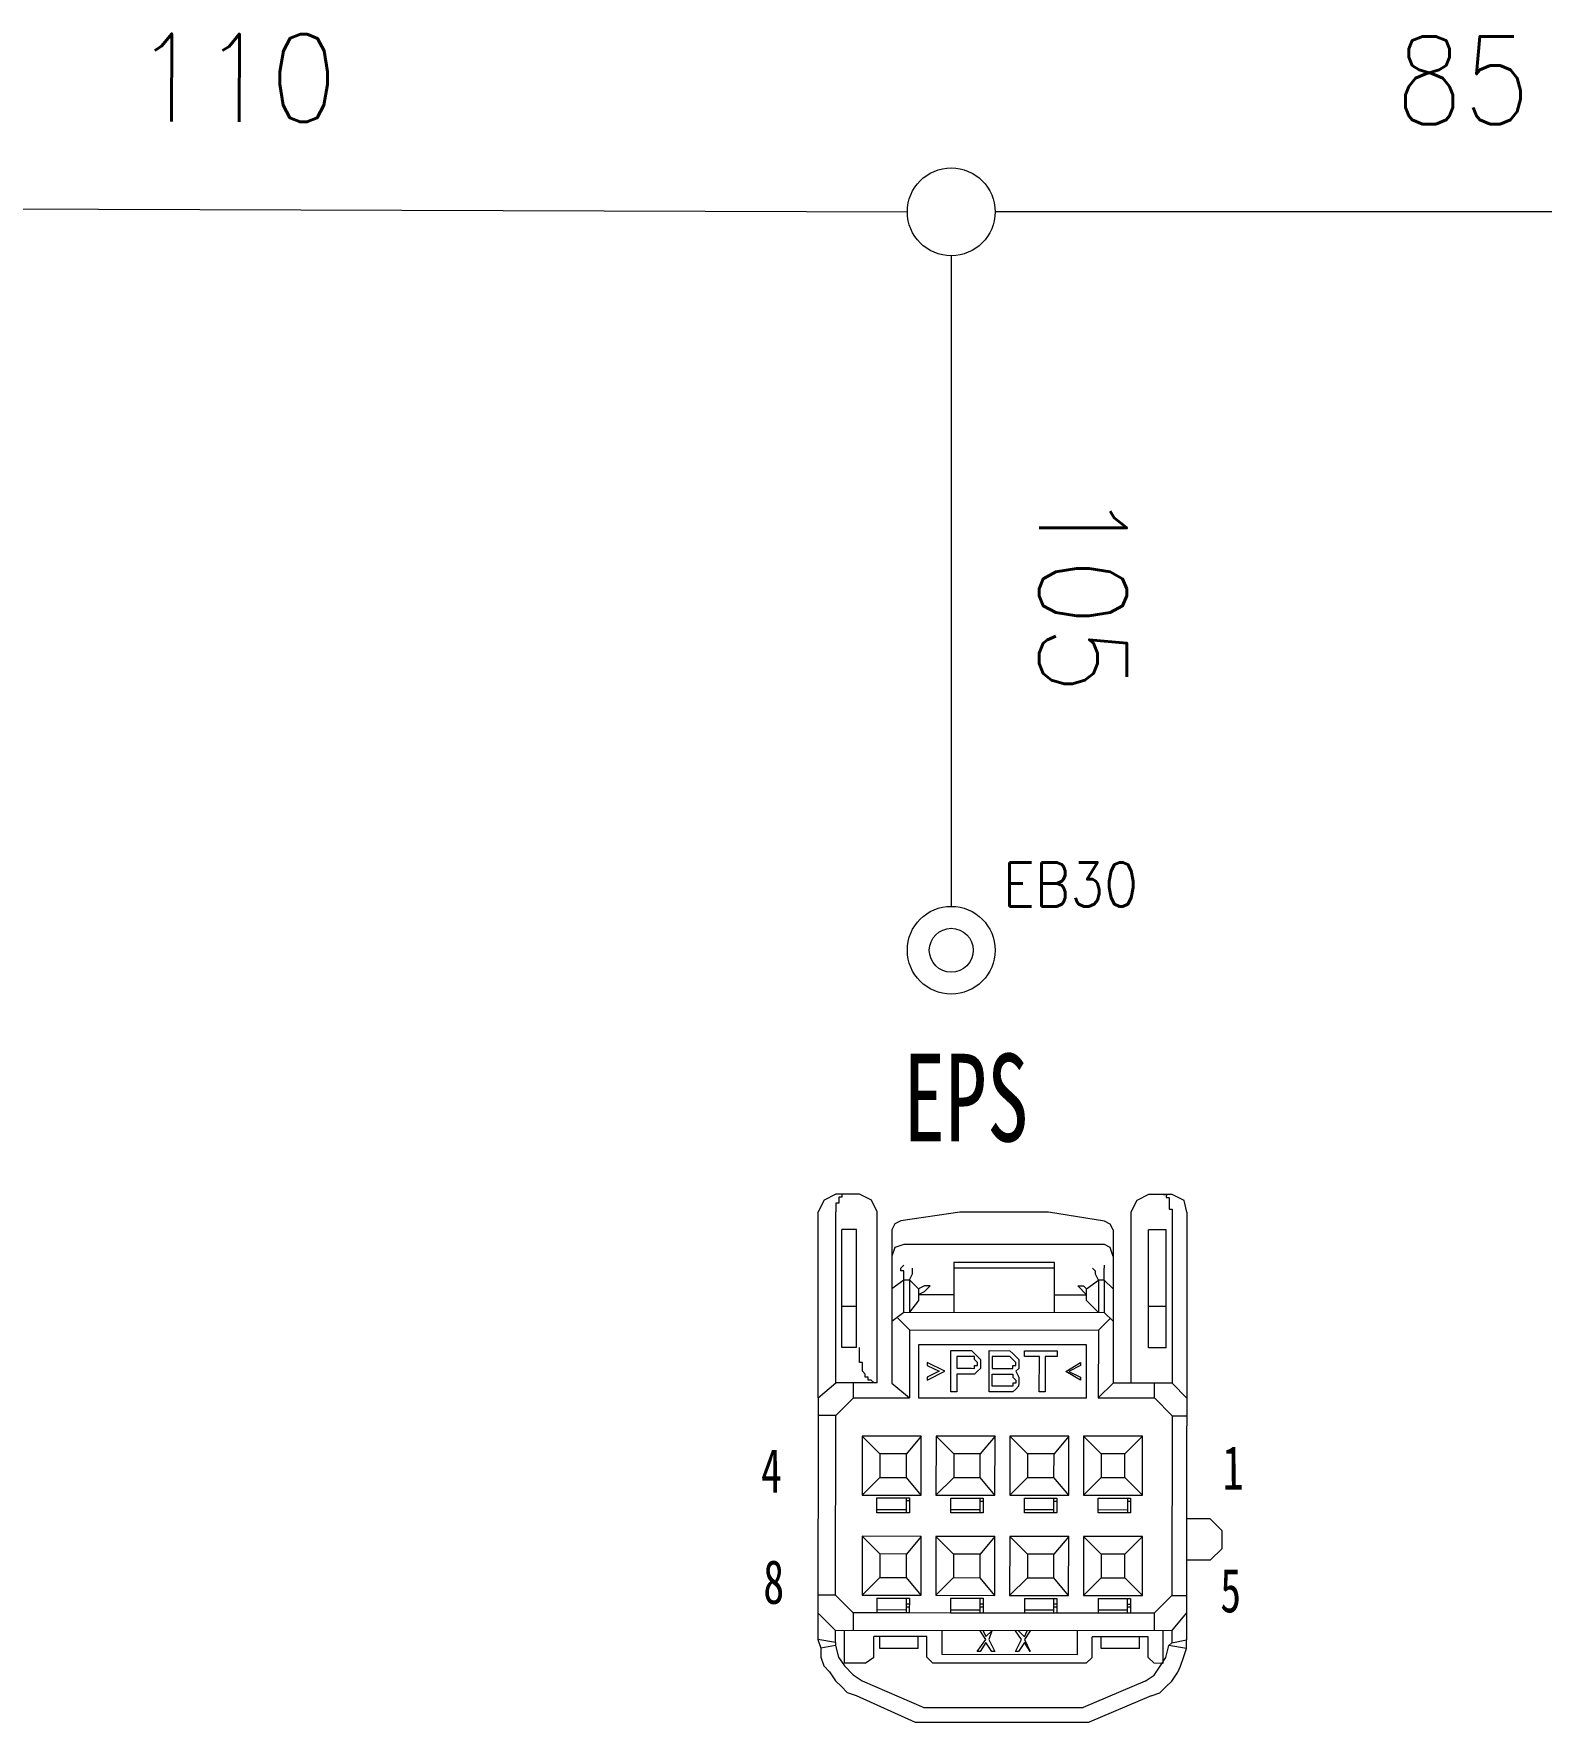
# Model space of a CAD drawing. Header units: inches. Extents: x 47316 to 59086, y 3141 to 11743.
# Drawn here: x 55340.3 to 55426.1, y 9590.8 to 9687 of the extents above; entities that cross this region are included whole.
import ezdxf

# ---------------------------------------------------------------- set-up
doc = ezdxf.new("R2010")
doc.units = ezdxf.units.IN
doc.header["$MEASUREMENT"] = 0
doc.styles.add('MtX_FangSong_GB2312', font='')
doc.styles.get("Standard").update_dxf_attribs({"font": ''})
doc.styles.get('MtX_FangSong_GB2312').set_extended_font_data('FangSong_GB2312')
doc.styles.get('Standard').set_extended_font_data('SimSun')
doc.linetypes.add('_VH_FELT_TAPE', pattern='A,0.4,-0.7,["FELT",Standard,S=0.3,R=0,X=-0.5,Y=-0.15],-0.7', length=1.8)
doc.linetypes.add('_VH_FULL_TAPE', pattern='A,0.0001,[30,VeSys.shx,S=0.1,R=0,X=0,Y=0],-0.8,[30,VeSys.shx,S=0.1,R=180,X=0,Y=0],-0.0001', length=0.8002)

msp = doc.modelspace()

# ---------------------------------------------------------------- linework, layer by layer
at = {"color": 0, "linetype": '_VH_FELT_TAPE', "lineweight": 15, "ltscale": 5}
for p, q in [((55312.217, 9677.1), (55390.032, 9676.843)), ((55447.903, 9676.835), (55395.032, 9676.835)), ((55392.532, 9674.335), (55392.532, 9637.259))]:
    msp.add_line(p, q, dxfattribs=at)
at = {"color": 0, "lineweight": 15, "ltscale": 5}
for p, q in [((55385.968, 9620.852), (55385.295, 9620.516)), ((55387.312, 9620.85), (55385.968, 9620.852)), ((55386.303, 9620.683), (55386.135, 9620.684)), ((55386.135, 9620.684), (55386.135, 9620.684)), ((55386.135, 9620.684), (55386.135, 9620.684)), ((55386.135, 9620.684), (55386.135, 9620.684)), ((55386.135, 9620.684), (55386.135, 9620.516)), ((55386.304, 9620.851), (55386.303, 9620.683)), ((55386.304, 9620.851), (55386.304, 9620.851)), ((55386.304, 9620.851), (55386.304, 9620.851)), ((55386.304, 9620.851), (55386.304, 9620.851)), ((55386.304, 9620.851), (55386.304, 9620.851)), ((55386.304, 9620.851), (55386.304, 9620.851)), ((55386.304, 9620.851), (55386.304, 9620.851)), ((55387.983, 9620.514), (55387.312, 9620.85)), ((55403.776, 9620.835), (55403.103, 9620.5)), ((55405.12, 9620.834), (55403.776, 9620.835)), ((55404.616, 9620.834), (55404.616, 9620.834)), ((55404.616, 9620.834), (55404.616, 9620.834)), ((55404.616, 9620.834), (55404.616, 9620.834)), ((55404.616, 9620.834), (55404.784, 9620.834)), ((55404.784, 9620.834), (55404.783, 9620.666)), ((55404.783, 9620.666), (55404.783, 9620.666)), ((55404.783, 9620.666), (55404.783, 9620.666)), ((55404.783, 9620.666), (55404.783, 9620.666)), ((55404.783, 9620.666), (55404.951, 9620.666)), ((55404.784, 9620.834), (55404.784, 9620.834)), ((55404.784, 9620.834), (55404.784, 9620.834)), ((55404.951, 9620.666), (55404.951, 9620.498)), ((55405.791, 9620.497), (55405.12, 9620.834)), ((55384.949, 9609.261), (55384.959, 9619.845)), ((55385.295, 9620.516), (55384.959, 9619.845)), ((55385.958, 9610.1), (55385.967, 9619.844)), ((55386.135, 9620.348), (55385.967, 9620.348)), ((55385.967, 9620.348), (55385.967, 9620.348)), ((55385.967, 9620.348), (55385.967, 9620.348)), ((55385.967, 9620.348), (55385.967, 9620.18)), ((55385.967, 9620.18), (55385.967, 9620.18)), ((55385.967, 9620.18), (55385.967, 9620.18)), ((55385.967, 9620.18), (55385.967, 9620.18)), ((55385.967, 9620.18), (55385.967, 9620.18)), ((55385.967, 9620.18), (55385.967, 9620.012)), ((55385.967, 9620.012), (55385.967, 9620.012)), ((55385.967, 9620.012), (55385.967, 9620.012)), ((55385.967, 9620.012), (55385.967, 9620.012)), ((55385.967, 9620.012), (55385.967, 9620.012)), ((55385.967, 9620.012), (55385.967, 9619.844)), ((55385.967, 9619.844), (55385.967, 9619.844)), ((55386.135, 9620.516), (55386.135, 9620.516)), ((55386.135, 9620.516), (55386.135, 9620.516)), ((55386.135, 9620.516), (55386.135, 9620.516)), ((55386.135, 9620.516), (55386.135, 9620.516)), ((55386.135, 9620.516), (55386.135, 9620.348)), ((55386.135, 9620.348), (55386.135, 9620.348)), ((55388.319, 9619.842), (55387.983, 9620.514)), ((55388.31, 9610.098), (55388.319, 9619.842)), ((55393.023, 9619.837), (55389.662, 9619.336)), ((55397.895, 9619.833), (55393.023, 9619.837)), ((55393.023, 9619.837), (55393.023, 9619.837)), ((55398.063, 9619.832), (55397.895, 9619.833)), ((55401.254, 9619.326), (55398.063, 9619.832)), ((55402.767, 9619.828), (55402.758, 9610.084)), ((55403.103, 9620.5), (55402.767, 9619.828)), ((55404.951, 9620.498), (55404.951, 9620.498)), ((55404.951, 9620.498), (55404.951, 9620.498)), ((55404.951, 9620.498), (55404.951, 9620.498)), ((55404.951, 9620.498), (55404.951, 9620.498)), ((55404.951, 9620.498), (55404.951, 9620.33)), ((55404.951, 9620.33), (55404.951, 9620.33)), ((55404.951, 9620.33), (55404.951, 9620.33)), ((55404.951, 9620.33), (55404.951, 9620.33)), ((55404.951, 9620.33), (55404.951, 9620.33)), ((55404.951, 9620.33), (55404.951, 9620.162)), ((55404.951, 9620.162), (55404.951, 9620.162)), ((55404.951, 9620.162), (55404.951, 9620.162)), ((55404.951, 9620.162), (55404.951, 9620.162)), ((55404.951, 9620.162), (55404.951, 9620.162)), ((55404.951, 9620.162), (55404.951, 9619.994)), ((55404.951, 9619.994), (55404.951, 9619.994)), ((55404.951, 9619.994), (55404.951, 9619.994)), ((55404.951, 9619.994), (55404.951, 9619.994)), ((55404.951, 9619.994), (55405.119, 9619.994)), ((55405.119, 9619.826), (55405.11, 9610.082)), ((55405.119, 9619.994), (55405.119, 9619.826)), ((55405.119, 9619.826), (55405.119, 9619.826)), ((55405.959, 9619.825), (55405.791, 9620.497)), ((55405.959, 9619.825), (55405.936, 9595.465)), ((55386.295, 9612.115), (55386.302, 9618.835)), ((55387.142, 9618.835), (55386.302, 9618.835)), ((55387.135, 9612.115), (55387.142, 9618.835)), ((55389.158, 9618.833), (55389.15, 9610.097)), ((55389.326, 9619.169), (55389.158, 9618.833)), ((55389.662, 9619.336), (55389.326, 9619.169)), ((55401.59, 9619.157), (55401.254, 9619.326)), ((55401.758, 9618.821), (55401.59, 9619.157)), ((55401.758, 9618.821), (55401.75, 9610.085)), ((55403.767, 9612.099), (55403.774, 9618.819)), ((55404.782, 9618.818), (55403.774, 9618.819)), ((55404.775, 9612.098), (55404.782, 9618.818)), ((55389.325, 9617.825), (55389.156, 9617.321)), ((55389.829, 9617.992), (55389.325, 9617.825)), ((55401.253, 9617.982), (55389.829, 9617.992)), ((55401.589, 9617.813), (55401.253, 9617.982)), ((55401.756, 9617.309), (55401.589, 9617.813)), ((55389.66, 9616.648), (55389.828, 9616.816)), ((55392.684, 9616.981), (55392.681, 9614.125)), ((55392.684, 9616.981), (55398.396, 9616.976)), ((55398.396, 9616.976), (55398.393, 9614.12)), ((55401.252, 9616.806), (55401.252, 9616.638)), ((55389.155, 9615.473), (55389.827, 9615.976)), ((55389.66, 9616.48), (55389.66, 9616.648)), ((55389.66, 9616.648), (55389.66, 9616.648)), ((55389.66, 9616.648), (55389.66, 9616.648)), ((55389.66, 9616.648), (55389.66, 9616.648)), ((55389.828, 9616.48), (55389.66, 9616.48)), ((55389.66, 9616.48), (55389.66, 9616.48)), ((55389.66, 9616.48), (55389.66, 9616.48)), ((55389.66, 9616.48), (55389.66, 9616.48)), ((55389.66, 9616.48), (55389.66, 9616.48)), ((55389.66, 9616.48), (55389.66, 9616.48)), ((55389.66, 9616.48), (55389.66, 9616.48)), ((55389.66, 9616.48), (55389.66, 9616.48)), ((55389.825, 9614.128), (55389.827, 9615.976)), ((55389.827, 9616.312), (55389.828, 9616.48)), ((55389.827, 9616.144), (55389.827, 9616.312)), ((55389.827, 9616.312), (55389.827, 9616.312)), ((55389.827, 9616.312), (55389.827, 9616.312)), ((55389.827, 9616.312), (55389.827, 9616.312)), ((55389.827, 9616.312), (55389.827, 9616.312)), ((55389.827, 9616.312), (55389.827, 9616.312)), ((55389.827, 9616.312), (55389.827, 9616.312)), ((55389.827, 9616.312), (55389.827, 9616.312)), ((55389.827, 9616.312), (55389.827, 9616.312)), ((55389.827, 9616.312), (55389.827, 9616.312)), ((55389.827, 9615.976), (55389.827, 9616.144)), ((55389.827, 9616.144), (55389.827, 9616.144)), ((55389.827, 9616.144), (55389.827, 9616.144)), ((55389.827, 9616.144), (55389.827, 9616.144)), ((55389.827, 9616.144), (55389.827, 9616.144)), ((55389.827, 9616.144), (55389.827, 9616.144)), ((55389.827, 9616.144), (55389.827, 9616.144)), ((55389.827, 9616.144), (55389.827, 9616.144)), ((55389.827, 9616.144), (55389.827, 9616.144)), ((55389.827, 9616.144), (55389.827, 9616.144)), ((55389.827, 9616.144), (55389.827, 9616.144)), ((55389.827, 9616.144), (55389.827, 9616.144)), ((55389.827, 9616.144), (55389.827, 9616.144)), ((55389.827, 9616.144), (55389.827, 9616.144)), ((55389.827, 9615.976), (55390.163, 9615.976)), ((55389.828, 9616.48), (55389.828, 9616.48)), ((55390.163, 9615.976), (55390.161, 9614.128)), ((55390.163, 9615.976), (55390.331, 9616.312)), ((55390.667, 9615.471), (55390.163, 9615.976)), ((55390.331, 9616.312), (55390.332, 9616.48)), ((55390.332, 9616.48), (55390.332, 9616.648)), ((55398.396, 9616.64), (55392.684, 9616.645)), ((55400.243, 9615.462), (55400.915, 9615.966)), ((55400.748, 9616.47), (55400.58, 9616.638)), ((55400.747, 9616.302), (55400.748, 9616.47)), ((55400.915, 9615.966), (55400.747, 9616.302)), ((55400.915, 9615.966), (55400.913, 9614.118)), ((55401.251, 9615.966), (55400.915, 9615.966)), ((55401.251, 9615.966), (55401.249, 9614.118)), ((55401.251, 9616.302), (55401.252, 9616.47)), ((55401.251, 9616.134), (55401.251, 9616.302)), ((55401.251, 9616.302), (55401.251, 9616.302)), ((55401.251, 9616.302), (55401.251, 9616.302)), ((55401.251, 9616.302), (55401.251, 9616.302)), ((55401.251, 9616.302), (55401.251, 9616.302)), ((55401.251, 9616.302), (55401.251, 9616.302)), ((55401.251, 9616.302), (55401.251, 9616.302)), ((55401.251, 9616.302), (55401.251, 9616.302)), ((55401.251, 9616.302), (55401.251, 9616.302)), ((55401.251, 9616.302), (55401.251, 9616.302)), ((55401.251, 9615.966), (55401.251, 9616.134)), ((55401.251, 9616.134), (55401.251, 9616.134)), ((55401.251, 9616.134), (55401.251, 9616.134)), ((55401.251, 9616.134), (55401.251, 9616.134)), ((55401.251, 9616.134), (55401.251, 9616.134)), ((55401.251, 9616.134), (55401.251, 9616.134)), ((55401.251, 9616.134), (55401.251, 9616.134)), ((55401.251, 9616.134), (55401.251, 9616.134)), ((55401.251, 9616.134), (55401.251, 9616.134)), ((55401.251, 9616.134), (55401.251, 9616.134)), ((55401.251, 9616.134), (55401.251, 9616.134)), ((55401.251, 9616.134), (55401.251, 9616.134)), ((55401.251, 9616.134), (55401.251, 9616.134)), ((55401.251, 9616.134), (55401.251, 9616.134)), ((55401.755, 9615.461), (55401.251, 9615.966)), ((55401.252, 9616.47), (55401.252, 9616.638)), ((55401.252, 9616.638), (55401.252, 9616.638)), ((55401.252, 9616.638), (55401.252, 9616.638)), ((55401.252, 9616.638), (55401.252, 9616.638)), ((55401.252, 9616.47), (55401.252, 9616.47)), ((55401.252, 9616.47), (55401.252, 9616.47)), ((55401.252, 9616.47), (55401.252, 9616.47)), ((55401.252, 9616.47), (55401.252, 9616.47)), ((55401.252, 9616.47), (55401.252, 9616.47)), ((55401.252, 9616.47), (55401.252, 9616.47)), ((55401.252, 9616.47), (55401.252, 9616.47)), ((55401.252, 9616.47), (55401.252, 9616.47)), ((55401.252, 9616.47), (55401.252, 9616.47)), ((55390.666, 9614.799), (55390.161, 9614.128)), ((55390.667, 9615.471), (55390.666, 9614.799)), ((55390.666, 9615.135), (55391.002, 9615.303)), ((55390.666, 9615.135), (55392.682, 9615.133)), ((55391.003, 9615.639), (55390.667, 9615.471)), ((55391.002, 9615.303), (55391.171, 9615.471)), ((55391.171, 9615.639), (55391.003, 9615.639)), ((55391.339, 9615.639), (55391.171, 9615.639)), ((55391.171, 9615.471), (55391.339, 9615.639)), ((55398.394, 9615.128), (55400.242, 9615.126)), ((55399.739, 9615.631), (55399.907, 9615.631)), ((55399.739, 9615.631), (55399.907, 9615.463)), ((55399.907, 9615.631), (55400.075, 9615.631)), ((55399.907, 9615.463), (55400.074, 9615.295)), ((55400.074, 9615.295), (55400.242, 9615.126)), ((55400.075, 9615.631), (55400.243, 9615.462)), ((55400.242, 9614.79), (55400.243, 9615.462)), ((55400.242, 9614.79), (55400.913, 9614.118)), ((55386.298, 9614.467), (55387.138, 9614.467)), ((55389.153, 9613.625), (55389.825, 9614.128)), ((55389.825, 9614.128), (55401.249, 9614.118)), ((55401.753, 9613.613), (55401.249, 9614.118)), ((55404.778, 9614.45), (55403.77, 9614.451)), ((55390.16, 9613.12), (55389.489, 9613.792)), ((55390.16, 9613.12), (55390.157, 9609.256)), ((55390.16, 9613.12), (55400.912, 9613.11)), ((55400.912, 9613.11), (55400.909, 9609.246)), ((55401.585, 9613.781), (55400.912, 9613.11)), ((55387.135, 9612.115), (55386.295, 9612.115)), ((55387.303, 9611.946), (55387.303, 9612.114)), ((55387.303, 9611.778), (55387.303, 9611.946)), ((55387.303, 9611.946), (55387.303, 9611.946)), ((55387.303, 9611.946), (55387.303, 9611.946)), ((55387.303, 9611.946), (55387.303, 9611.946)), ((55387.303, 9611.946), (55387.303, 9611.946)), ((55390.664, 9612.279), (55390.661, 9609.255)), ((55400.24, 9612.27), (55390.664, 9612.279)), ((55392.509, 9609.59), (55392.511, 9611.942)), ((55392.511, 9611.942), (55393.687, 9611.941)), ((55393.687, 9611.941), (55393.855, 9611.772)), ((55394.693, 9609.588), (55394.695, 9611.94)), ((55394.695, 9611.94), (55395.871, 9611.939)), ((55395.871, 9611.939), (55396.039, 9611.77)), ((55396.711, 9611.938), (55398.559, 9611.936)), ((55396.711, 9611.602), (55396.711, 9611.938)), ((55398.559, 9611.936), (55398.559, 9611.6)), ((55400.237, 9609.246), (55400.24, 9612.27)), ((55404.775, 9612.098), (55403.767, 9612.099)), ((55387.303, 9611.61), (55387.303, 9611.778)), ((55387.303, 9611.778), (55387.303, 9611.778)), ((55387.303, 9611.778), (55387.303, 9611.778)), ((55387.303, 9611.778), (55387.303, 9611.778)), ((55387.303, 9611.442), (55387.303, 9611.61)), ((55387.303, 9611.61), (55387.303, 9611.61)), ((55387.303, 9611.61), (55387.303, 9611.61)), ((55387.303, 9611.61), (55387.303, 9611.61)), ((55387.303, 9611.61), (55387.303, 9611.61)), ((55387.303, 9611.274), (55387.303, 9611.442)), ((55387.303, 9611.442), (55387.303, 9611.442)), ((55387.303, 9611.442), (55387.303, 9611.442)), ((55387.303, 9611.442), (55387.303, 9611.442)), ((55387.303, 9611.442), (55387.303, 9611.442)), ((55387.471, 9611.274), (55387.303, 9611.274)), ((55387.303, 9611.274), (55387.303, 9611.274)), ((55387.303, 9611.274), (55387.303, 9611.274)), ((55387.47, 9610.938), (55387.471, 9611.106)), ((55387.471, 9611.106), (55387.471, 9611.274)), ((55387.471, 9611.106), (55387.471, 9611.106)), ((55387.471, 9611.106), (55387.471, 9611.106)), ((55387.471, 9611.106), (55387.471, 9611.106)), ((55387.471, 9611.106), (55387.471, 9611.106)), ((55392.174, 9610.766), (55391.167, 9611.271)), ((55391.167, 9611.271), (55391.167, 9611.103)), ((55391.167, 9611.103), (55391.838, 9610.766)), ((55392.847, 9611.605), (55392.846, 9610.933)), ((55393.687, 9611.605), (55392.847, 9611.605)), ((55393.855, 9611.604), (55393.687, 9611.605)), ((55393.854, 9610.932), (55393.855, 9611.1)), ((55393.855, 9611.772), (55394.023, 9611.604)), ((55393.855, 9611.436), (55393.855, 9611.604)), ((55394.023, 9611.268), (55393.855, 9611.436)), ((55393.855, 9611.1), (55394.023, 9611.1)), ((55394.023, 9611.604), (55394.191, 9611.436)), ((55394.023, 9611.1), (55394.023, 9611.268)), ((55394.191, 9611.1), (55394.19, 9610.932)), ((55394.191, 9611.436), (55394.191, 9611.268)), ((55394.191, 9611.268), (55394.191, 9611.1)), ((55394.863, 9611.603), (55394.862, 9610.931)), ((55395.871, 9611.603), (55394.863, 9611.603)), ((55396.039, 9611.434), (55395.871, 9611.603)), ((55396.038, 9610.93), (55396.039, 9611.098)), ((55396.039, 9611.77), (55396.207, 9611.602)), ((55396.039, 9611.434), (55396.039, 9611.434)), ((55396.207, 9611.266), (55396.039, 9611.434)), ((55396.039, 9611.098), (55396.207, 9611.098)), ((55396.207, 9611.602), (55396.375, 9611.434)), ((55396.207, 9611.098), (55396.207, 9611.266)), ((55396.375, 9611.098), (55396.374, 9610.93)), ((55396.375, 9611.434), (55396.375, 9611.266)), ((55396.375, 9611.266), (55396.375, 9611.098)), ((55397.551, 9611.601), (55396.711, 9611.602)), ((55397.549, 9609.585), (55397.551, 9611.601)), ((55397.887, 9611.601), (55397.885, 9609.585)), ((55398.559, 9611.6), (55397.887, 9611.601)), ((55399.062, 9610.76), (55399.903, 9611.263)), ((55399.903, 9611.095), (55399.23, 9610.759)), ((55399.903, 9611.263), (55399.903, 9611.095)), ((55384.949, 9609.261), (55385.958, 9610.1)), ((55388.31, 9610.098), (55385.958, 9610.1)), ((55386.965, 9609.259), (55386.966, 9610.099)), ((55387.47, 9610.77), (55387.47, 9610.938)), ((55387.47, 9610.938), (55387.47, 9610.938)), ((55387.47, 9610.938), (55387.47, 9610.938)), ((55387.47, 9610.938), (55387.47, 9610.938)), ((55387.47, 9610.938), (55387.47, 9610.938)), ((55387.638, 9610.602), (55387.47, 9610.77)), ((55387.47, 9610.77), (55387.47, 9610.77)), ((55387.47, 9610.77), (55387.47, 9610.77)), ((55387.47, 9610.77), (55387.47, 9610.77)), ((55387.47, 9610.77), (55387.47, 9610.77)), ((55387.638, 9610.434), (55387.638, 9610.602)), ((55387.638, 9610.602), (55387.638, 9610.602)), ((55387.638, 9610.602), (55387.638, 9610.602)), ((55387.638, 9610.602), (55387.638, 9610.602)), ((55387.638, 9610.602), (55387.638, 9610.602)), ((55387.806, 9610.434), (55387.638, 9610.434)), ((55387.638, 9610.434), (55387.638, 9610.434)), ((55387.638, 9610.434), (55387.638, 9610.434)), ((55387.638, 9610.434), (55387.638, 9610.434)), ((55387.806, 9610.266), (55387.806, 9610.434)), ((55387.806, 9610.434), (55387.806, 9610.434)), ((55387.974, 9610.266), (55387.806, 9610.266)), ((55387.806, 9610.266), (55387.806, 9610.266)), ((55387.806, 9610.266), (55387.806, 9610.266)), ((55387.806, 9610.266), (55387.806, 9610.266)), ((55388.142, 9610.098), (55387.974, 9610.266)), ((55387.974, 9610.266), (55387.974, 9610.266)), ((55387.974, 9610.266), (55387.974, 9610.266)), ((55387.974, 9610.266), (55387.974, 9610.266)), ((55387.974, 9610.266), (55387.974, 9610.266)), ((55388.142, 9610.098), (55388.142, 9610.098)), ((55388.142, 9610.098), (55388.142, 9610.098)), ((55388.142, 9610.098), (55388.142, 9610.098)), ((55388.142, 9610.098), (55388.142, 9610.098)), ((55388.142, 9610.098), (55388.142, 9610.098)), ((55388.142, 9610.098), (55388.142, 9610.098)), ((55389.15, 9610.097), (55390.157, 9609.256)), ((55391.166, 9610.263), (55392.174, 9610.766)), ((55391.838, 9610.766), (55391.166, 9610.431)), ((55391.166, 9610.431), (55391.166, 9610.263)), ((55392.846, 9610.597), (55392.845, 9609.589)), ((55392.846, 9610.933), (55393.686, 9610.933)), ((55393.686, 9610.597), (55392.846, 9610.597)), ((55393.686, 9610.933), (55393.854, 9610.932)), ((55393.854, 9610.596), (55393.686, 9610.597)), ((55394.022, 9610.764), (55393.854, 9610.596)), ((55394.19, 9610.932), (55394.022, 9610.764)), ((55394.861, 9609.923), (55394.862, 9610.595)), ((55394.862, 9610.931), (55395.87, 9610.931)), ((55394.862, 9610.595), (55395.87, 9610.595)), ((55395.87, 9610.931), (55396.038, 9610.93)), ((55395.87, 9610.595), (55396.038, 9610.594)), ((55396.038, 9610.09), (55396.037, 9609.922)), ((55396.038, 9610.594), (55396.038, 9610.426)), ((55396.038, 9610.426), (55396.206, 9610.258)), ((55396.206, 9610.09), (55396.038, 9610.09)), ((55396.374, 9610.93), (55396.206, 9610.762)), ((55396.206, 9610.762), (55396.206, 9610.762)), ((55396.206, 9610.762), (55396.374, 9610.426)), ((55396.206, 9610.762), (55396.206, 9610.762)), ((55396.206, 9610.258), (55396.206, 9610.09)), ((55396.374, 9610.09), (55396.373, 9609.922)), ((55396.374, 9610.426), (55396.374, 9610.426)), ((55396.374, 9610.426), (55396.374, 9610.09)), ((55399.902, 9610.255), (55399.062, 9610.76)), ((55399.23, 9610.759), (55399.902, 9610.423)), ((55399.902, 9610.423), (55399.902, 9610.255)), ((55400.909, 9609.246), (55401.75, 9610.085)), ((55405.11, 9610.082), (55401.75, 9610.085)), ((55402.926, 9610.084), (55402.758, 9610.084)), ((55402.758, 9610.084), (55402.758, 9610.084)), ((55402.926, 9610.084), (55402.926, 9610.084)), ((55404.101, 9609.243), (55404.102, 9610.083)), ((55405.949, 9609.241), (55405.11, 9610.082)), ((55384.949, 9609.261), (55384.936, 9595.485)), ((55385.956, 9608.252), (55386.965, 9609.259)), ((55386.965, 9609.259), (55390.157, 9609.256)), ((55390.661, 9609.255), (55400.237, 9609.246)), ((55392.845, 9609.589), (55392.509, 9609.59)), ((55395.869, 9609.587), (55394.693, 9609.588)), ((55395.869, 9609.923), (55394.861, 9609.923)), ((55396.037, 9609.922), (55395.869, 9609.923)), ((55396.037, 9609.586), (55395.869, 9609.587)), ((55396.205, 9609.754), (55396.037, 9609.586)), ((55396.373, 9609.922), (55396.205, 9609.754)), ((55397.885, 9609.585), (55397.549, 9609.585)), ((55400.909, 9609.246), (55404.101, 9609.243)), ((55405.108, 9608.234), (55404.101, 9609.243)), ((55385.956, 9608.252), (55384.948, 9608.253)), ((55385.946, 9598.004), (55385.956, 9608.252)), ((55405.108, 9608.234), (55405.098, 9597.986)), ((55405.108, 9608.234), (55405.948, 9608.233)), ((55387.467, 9607.074), (55387.464, 9603.714)), ((55390.827, 9607.071), (55387.467, 9607.074)), ((55387.467, 9607.074), (55388.474, 9606.065)), ((55390.827, 9607.071), (55389.986, 9606.064)), ((55390.824, 9603.711), (55390.827, 9607.071)), ((55391.667, 9607.07), (55391.664, 9603.71)), ((55395.027, 9607.067), (55391.667, 9607.07)), ((55391.667, 9607.07), (55392.674, 9606.061)), ((55395.027, 9607.067), (55394.186, 9606.06)), ((55395.024, 9603.707), (55395.027, 9607.067)), ((55395.867, 9607.067), (55395.864, 9603.707)), ((55399.227, 9607.063), (55395.867, 9607.067)), ((55395.867, 9607.067), (55396.874, 9606.058)), ((55399.227, 9607.063), (55398.386, 9606.056)), ((55399.224, 9603.703), (55399.227, 9607.063)), ((55400.067, 9607.063), (55400.064, 9603.703)), ((55400.067, 9607.063), (55401.074, 9606.054)), ((55403.427, 9607.06), (55400.067, 9607.063)), ((55403.427, 9607.06), (55402.418, 9606.052)), ((55403.424, 9603.7), (55403.427, 9607.06)), ((55388.474, 9606.065), (55388.473, 9604.721)), ((55389.986, 9606.064), (55388.474, 9606.065)), ((55389.985, 9604.72), (55389.986, 9606.064)), ((55392.674, 9606.061), (55392.673, 9604.717)), ((55394.186, 9606.06), (55392.674, 9606.061)), ((55394.185, 9604.716), (55394.186, 9606.06)), ((55396.874, 9606.058), (55396.873, 9604.714)), ((55398.386, 9606.056), (55396.874, 9606.058)), ((55398.385, 9604.712), (55398.386, 9606.056)), ((55401.074, 9606.054), (55401.073, 9604.71)), ((55402.418, 9606.052), (55401.074, 9606.054)), ((55402.417, 9604.708), (55402.418, 9606.052)), ((55387.464, 9603.714), (55388.473, 9604.721)), ((55388.473, 9604.721), (55389.985, 9604.72)), ((55390.824, 9603.711), (55389.985, 9604.72)), ((55391.664, 9603.71), (55392.673, 9604.717)), ((55392.673, 9604.717), (55394.185, 9604.716)), ((55395.024, 9603.707), (55394.185, 9604.716)), ((55395.864, 9603.707), (55396.873, 9604.714)), ((55396.873, 9604.714), (55398.385, 9604.712)), ((55399.224, 9603.703), (55398.385, 9604.712)), ((55400.064, 9603.703), (55401.073, 9604.71)), ((55401.073, 9604.71), (55402.417, 9604.708)), ((55403.424, 9603.7), (55402.417, 9604.708)), ((55387.464, 9603.714), (55390.824, 9603.711)), ((55388.303, 9602.706), (55388.304, 9603.546)), ((55388.304, 9603.546), (55390.152, 9603.544)), ((55388.304, 9603.546), (55389.984, 9603.544)), ((55389.983, 9602.704), (55389.984, 9603.544)), ((55390.151, 9603.376), (55389.983, 9603.376)), ((55390.152, 9603.544), (55390.151, 9602.704)), ((55391.664, 9603.71), (55395.024, 9603.707)), ((55392.503, 9602.702), (55392.504, 9603.542)), ((55392.504, 9603.542), (55394.352, 9603.54)), ((55392.504, 9603.542), (55394.184, 9603.54)), ((55394.183, 9602.7), (55394.184, 9603.54)), ((55394.183, 9603.372), (55394.351, 9603.372)), ((55394.352, 9603.54), (55394.351, 9602.7)), ((55395.864, 9603.707), (55399.224, 9603.703)), ((55396.703, 9602.698), (55396.704, 9603.538)), ((55396.704, 9603.538), (55398.552, 9603.536)), ((55396.704, 9603.538), (55398.384, 9603.536)), ((55398.383, 9602.696), (55398.384, 9603.536)), ((55398.383, 9603.368), (55398.551, 9603.368)), ((55398.552, 9603.536), (55398.551, 9602.696)), ((55400.064, 9603.703), (55403.424, 9603.7)), ((55400.903, 9602.694), (55400.904, 9603.534)), ((55400.904, 9603.534), (55402.752, 9603.532)), ((55400.904, 9603.534), (55402.584, 9603.532)), ((55402.583, 9602.692), (55402.584, 9603.532)), ((55402.583, 9603.364), (55402.751, 9603.364)), ((55402.752, 9603.532), (55402.751, 9602.692)), ((55389.983, 9602.872), (55388.303, 9602.874)), ((55390.151, 9602.704), (55388.303, 9602.706)), ((55394.183, 9602.868), (55392.503, 9602.87)), ((55394.351, 9602.7), (55392.503, 9602.702)), ((55398.383, 9602.864), (55396.703, 9602.866)), ((55398.551, 9602.696), (55396.703, 9602.698)), ((55402.583, 9602.86), (55400.903, 9602.862)), ((55402.751, 9602.692), (55400.903, 9602.694)), ((55407.286, 9602.352), (55405.942, 9602.353)), ((55407.958, 9601.679), (55407.286, 9602.352)), ((55387.462, 9601.362), (55387.458, 9598.002)), ((55390.822, 9601.359), (55387.462, 9601.362)), ((55387.462, 9601.362), (55388.469, 9600.353)), ((55390.822, 9601.359), (55389.981, 9600.352)), ((55390.818, 9597.999), (55390.822, 9601.359)), ((55391.662, 9601.358), (55391.658, 9597.998)), ((55395.022, 9601.355), (55391.662, 9601.358)), ((55391.662, 9601.358), (55392.669, 9600.349)), ((55395.022, 9601.355), (55394.181, 9600.348)), ((55395.018, 9597.995), (55395.022, 9601.355)), ((55395.862, 9601.355), (55395.858, 9597.995)), ((55395.862, 9601.355), (55396.869, 9600.346)), ((55399.222, 9601.351), (55395.862, 9601.355)), ((55399.222, 9601.351), (55398.381, 9600.344)), ((55399.218, 9597.991), (55399.222, 9601.351)), ((55400.062, 9601.351), (55400.058, 9597.991)), ((55400.062, 9601.351), (55401.069, 9600.342)), ((55403.422, 9601.348), (55400.062, 9601.351)), ((55403.422, 9601.348), (55402.413, 9600.34)), ((55403.418, 9597.988), (55403.422, 9601.348)), ((55407.957, 9600.671), (55407.958, 9601.679)), ((55407.957, 9600.671), (55407.284, 9600)), ((55388.469, 9600.353), (55388.467, 9599.009)), ((55389.981, 9600.352), (55388.469, 9600.353)), ((55389.979, 9599.008), (55389.981, 9600.352)), ((55392.669, 9600.349), (55392.667, 9599.005)), ((55394.181, 9600.348), (55392.669, 9600.349)), ((55394.179, 9599.004), (55394.181, 9600.348)), ((55396.869, 9600.346), (55396.867, 9599.002)), ((55398.381, 9600.344), (55396.869, 9600.346)), ((55398.379, 9599), (55398.381, 9600.344)), ((55401.069, 9600.342), (55401.067, 9598.998)), ((55402.413, 9600.34), (55401.069, 9600.342)), ((55402.411, 9598.996), (55402.413, 9600.34)), ((55407.284, 9600), (55405.94, 9600.001)), ((55387.458, 9598.002), (55388.467, 9599.009)), ((55388.467, 9599.009), (55389.979, 9599.008)), ((55390.818, 9597.999), (55389.979, 9599.008)), ((55391.658, 9597.998), (55392.667, 9599.005)), ((55392.667, 9599.005), (55394.179, 9599.004)), ((55395.018, 9597.995), (55394.179, 9599.004)), ((55395.858, 9597.995), (55396.867, 9599.002)), ((55396.867, 9599.002), (55398.379, 9599)), ((55399.218, 9597.991), (55398.379, 9599)), ((55400.058, 9597.991), (55401.067, 9598.998)), ((55401.067, 9598.998), (55402.411, 9598.996)), ((55403.418, 9597.988), (55402.411, 9598.996)), ((55385.946, 9598.004), (55384.938, 9598.005)), ((55385.946, 9598.004), (55386.953, 9596.995)), ((55387.458, 9598.002), (55390.818, 9597.999)), ((55388.298, 9597.834), (55388.297, 9596.994)), ((55388.298, 9597.834), (55390.146, 9597.832)), ((55388.298, 9597.834), (55389.978, 9597.832)), ((55389.977, 9596.992), (55389.978, 9597.832)), ((55390.146, 9597.496), (55389.978, 9597.496)), ((55390.146, 9597.832), (55390.145, 9596.992)), ((55391.658, 9597.998), (55395.018, 9597.995)), ((55392.498, 9597.83), (55392.497, 9596.99)), ((55392.498, 9597.83), (55394.346, 9597.828)), ((55392.498, 9597.83), (55394.178, 9597.828)), ((55394.177, 9596.988), (55394.178, 9597.828)), ((55394.346, 9597.492), (55394.178, 9597.492)), ((55394.346, 9597.828), (55394.345, 9596.988)), ((55395.858, 9597.995), (55399.218, 9597.991)), ((55396.698, 9597.826), (55396.697, 9596.986)), ((55396.698, 9597.826), (55398.546, 9597.824)), ((55396.698, 9597.826), (55398.378, 9597.824)), ((55398.377, 9596.984), (55398.378, 9597.824)), ((55398.546, 9597.488), (55398.378, 9597.488)), ((55398.546, 9597.824), (55398.545, 9596.984)), ((55400.058, 9597.991), (55403.418, 9597.988)), ((55400.898, 9597.822), (55400.897, 9596.982)), ((55400.898, 9597.822), (55402.746, 9597.82)), ((55400.898, 9597.822), (55402.578, 9597.82)), ((55402.577, 9596.98), (55402.578, 9597.82)), ((55402.746, 9597.484), (55402.578, 9597.484)), ((55402.746, 9597.82), (55402.745, 9596.98)), ((55405.098, 9597.986), (55404.089, 9596.979)), ((55405.098, 9597.986), (55405.938, 9597.985)), ((55384.937, 9596.997), (55385.945, 9595.988)), ((55386.953, 9596.995), (55386.953, 9595.987)), ((55388.297, 9596.994), (55386.953, 9596.995)), ((55390.145, 9596.992), (55388.297, 9596.994)), ((55389.978, 9597.16), (55388.298, 9597.162)), ((55390.146, 9597.328), (55389.978, 9597.328)), ((55392.497, 9596.99), (55390.145, 9596.992)), ((55394.345, 9596.988), (55392.497, 9596.99)), ((55394.178, 9597.156), (55392.498, 9597.158)), ((55394.346, 9597.324), (55394.178, 9597.324)), ((55396.697, 9596.986), (55394.345, 9596.988)), ((55398.545, 9596.984), (55396.697, 9596.986)), ((55398.378, 9597.152), (55396.698, 9597.154)), ((55398.546, 9597.32), (55398.378, 9597.32)), ((55400.897, 9596.982), (55398.545, 9596.984)), ((55402.745, 9596.98), (55400.897, 9596.982)), ((55402.578, 9597.148), (55400.898, 9597.15)), ((55402.746, 9597.316), (55402.578, 9597.316)), ((55404.089, 9596.979), (55402.745, 9596.98)), ((55404.089, 9596.979), (55404.089, 9595.971)), ((55405.097, 9595.97), (55405.937, 9596.977)), ((55385.944, 9595.316), (55385.945, 9595.988)), ((55405.097, 9595.97), (55385.945, 9595.988)), ((55386.447, 9594.139), (55386.449, 9595.987)), ((55388.127, 9594.474), (55388.128, 9595.65)), ((55391.152, 9595.647), (55388.128, 9595.65)), ((55388.464, 9594.977), (55388.464, 9595.649)), ((55390.648, 9594.975), (55390.648, 9595.647)), ((55391.151, 9594.471), (55391.152, 9595.647)), ((55391.993, 9595.982), (55391.991, 9594.638)), ((55394.512, 9595.476), (55394.177, 9595.98)), ((55394.345, 9595.98), (55394.512, 9595.644)), ((55394.512, 9595.644), (55394.849, 9595.979)), ((55394.849, 9595.979), (55394.68, 9595.476)), ((55396.528, 9595.474), (55396.193, 9595.978)), ((55396.361, 9595.978), (55396.696, 9595.642)), ((55396.696, 9595.642), (55396.865, 9595.978)), ((55397.033, 9595.977), (55396.696, 9595.474)), ((55399.719, 9594.631), (55399.721, 9595.975)), ((55400.559, 9594.462), (55400.56, 9595.638)), ((55403.752, 9595.635), (55400.56, 9595.638)), ((55401.064, 9594.966), (55401.064, 9595.638)), ((55403.248, 9594.964), (55403.248, 9595.636)), ((55403.751, 9594.459), (55403.752, 9595.635)), ((55404.593, 9595.97), (55404.591, 9594.122)), ((55405.097, 9595.97), (55405.096, 9595.298)), ((55385.944, 9595.316), (55384.936, 9595.485)), ((55384.936, 9595.485), (55385.104, 9594.98)), ((55385.104, 9594.98), (55385.103, 9594.476)), ((55385.944, 9595.148), (55385.104, 9594.98)), ((55385.944, 9595.316), (55385.944, 9595.148)), ((55385.944, 9595.148), (55386.111, 9594.476)), ((55390.648, 9594.975), (55388.464, 9594.977)), ((55390.648, 9594.975), (55388.464, 9594.977)), ((55391.991, 9594.638), (55399.719, 9594.631)), ((55394.007, 9594.804), (55394.512, 9595.476)), ((55394.175, 9594.804), (55394.007, 9594.804)), ((55394.512, 9595.308), (55394.175, 9594.804)), ((55394.847, 9594.803), (55394.512, 9595.308)), ((55394.68, 9595.476), (55395.015, 9594.803)), ((55395.015, 9594.803), (55394.847, 9594.803)), ((55396.191, 9594.802), (55396.528, 9595.474)), ((55396.359, 9594.802), (55396.191, 9594.802)), ((55396.696, 9595.306), (55396.359, 9594.802)), ((55396.696, 9595.474), (55397.031, 9594.801)), ((55397.031, 9594.801), (55396.696, 9595.306)), ((55397.031, 9594.801), (55397.031, 9594.801)), ((55403.248, 9594.964), (55401.064, 9594.966)), ((55403.248, 9594.964), (55401.064, 9594.966)), ((55404.759, 9594.458), (55404.928, 9595.13)), ((55404.928, 9595.13), (55405.096, 9595.298)), ((55405.936, 9594.961), (55404.928, 9595.13)), ((55405.096, 9595.298), (55405.936, 9595.465)), ((55405.767, 9594.457), (55405.936, 9594.961)), ((55405.936, 9594.961), (55405.936, 9595.465)), ((55385.103, 9594.476), (55385.271, 9593.972)), ((55385.271, 9593.972), (55385.606, 9593.636)), ((55385.606, 9593.636), (55385.942, 9593.132)), ((55386.111, 9594.476), (55386.447, 9593.971)), ((55387.623, 9594.138), (55386.447, 9594.139)), ((55386.447, 9593.971), (55386.95, 9593.467)), ((55387.623, 9594.138), (55388.127, 9594.474)), ((55391.487, 9594.135), (55391.151, 9594.471)), ((55400.223, 9594.126), (55391.487, 9594.135)), ((55400.223, 9594.126), (55400.559, 9594.462)), ((55404.087, 9594.123), (55403.751, 9594.459)), ((55404.086, 9593.451), (55404.423, 9593.955)), ((55404.591, 9594.122), (55404.087, 9594.123)), ((55404.423, 9593.955), (55404.759, 9594.458)), ((55405.43, 9593.618), (55405.599, 9593.953)), ((55405.599, 9593.953), (55405.767, 9594.457)), ((55385.942, 9593.132), (55386.278, 9592.795)), ((55386.278, 9592.795), (55386.613, 9592.459)), ((55386.95, 9593.467), (55387.454, 9593.13)), ((55387.454, 9593.13), (55390.981, 9591.615)), ((55403.582, 9593.115), (55400.052, 9591.607)), ((55403.582, 9593.115), (55404.086, 9593.451)), ((55404.421, 9592.443), (55404.758, 9592.778)), ((55404.758, 9592.778), (55405.094, 9593.114)), ((55405.094, 9593.114), (55405.43, 9593.618)), ((55386.613, 9592.459), (55387.117, 9592.291)), ((55387.117, 9592.291), (55390.476, 9590.775)), ((55403.917, 9592.275), (55400.388, 9590.766)), ((55403.917, 9592.275), (55404.421, 9592.443)), ((55390.476, 9590.775), (55390.98, 9590.775)), ((55390.98, 9590.775), (55400.052, 9590.767)), ((55390.981, 9591.615), (55400.052, 9591.607)), ((55400.052, 9590.767), (55400.388, 9590.766))]:
    msp.add_line(p, q, dxfattribs=at)
at = {"color": 0, "linetype": 'Continuous', "lineweight": 15}
for centre, radius in [((55392.532, 9676.835), 2.5), ((55392.532, 9634.759), 2.5), ((55392.532, 9634.759), 1.25)]:
    msp.add_circle(centre, radius, dxfattribs=at)

# ---------------------------------------------------------------- texts
at = {"color": 0, "lineweight": 15, "style": 'MtX_FangSong_GB2312', "width": 0.7}
msp.add_text('EPS', height=5, dxfattribs=at).set_placement((55389.806, 9623.862))
at = {"color": 0, "linetype": '_VH_FULL_TAPE', "lineweight": 15, "ltscale": 5, "style": 'MtX_FangSong_GB2312', "width": 0.7}
for s, p in [('4', (55381.699, 9603.85)), ('1', (55407.994, 9604.012)), ('8', (55381.834, 9597.51)), ('5', (55407.86, 9597.023))]:
    msp.add_text(s, height=2.5, rotation=0.44694, dxfattribs=at).set_placement(p)
at = {"color": 7, "linetype": '_VH_FELT_TAPE', "lineweight": 18, "ltscale": 5, "char_height": 5, "width": 12.85714, "attachment_point": 1}
for s, insert, rotation in [('\\Fromans.shx;\\W0.9000000000;\\T1.0000000000;\\o\\l110', (55346.015, 9686.989), 359.81078), ('\\Fromans.shx;\\W0.9000000000;\\T1.0000000000;\\o\\l105', (55402.532, 9660.94), 270)]:
    msp.add_mtext(s, dxfattribs=dict(at, insert=insert, rotation=rotation))
at = {"color": 7, "linetype": '_VH_FELT_TAPE', "lineweight": 18, "ltscale": 5, "insert": (55417.825, 9686.835), "char_height": 5, "width": 8.57143, "attachment_point": 1}
msp.add_mtext('\\Fromans.shx;\\W0.9000000000;\\T1.0000000000;\\o\\l85', dxfattribs=at)
at = {"color": 21, "linetype": 'Continuous', "lineweight": 15, "insert": (55395.461, 9639.759), "char_height": 2.5, "width": 8.57143, "attachment_point": 1}
msp.add_mtext('\\Fromans.shx;\\W0.9000000000;\\T1.0000000000;\\o\\lEB30', dxfattribs=at)

doc.saveas('drawing.dxf')
